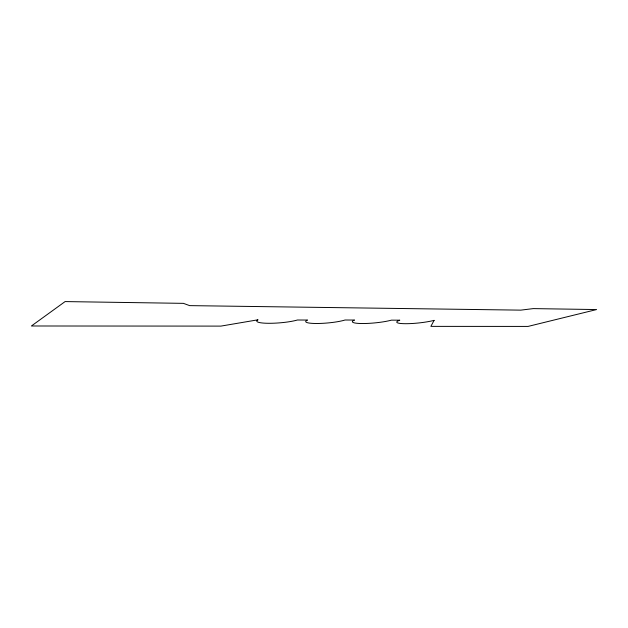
<?xml version="1.0" encoding="UTF-8"?>
<svg xmlns="http://www.w3.org/2000/svg" width="628" height="628" viewBox="0 0 628 628"><rect width="100%" height="100%" fill="white"/><g stroke="black" fill="none" stroke-linecap="round" stroke-linejoin="round"><path stroke-width="0.94" d="M434.089 320.366L430.879 326.372L528.046 326.419L596.6 309.557L533.266 308.607L520.793 310.138L189.656 305.624L183.407 303.355L65.108 301.581L31.4 325.987L220.899 326.105L258.037 319.793A22.553 3.564 -4.6 0 0 268.792 323.294A22.553 3.564 -4.6 0 0 297.397 320.005L307.5 320.052A21.619 3.321 -5.1 0 0 316.857 323.491A21.619 3.321 -5.1 0 0 345.047 320.005L354.522 320.052A22.31 3.321 -5.5 0 0 362.497 323.53A22.31 3.321 -5.5 0 0 391.464 320.147L399.777 320.194A21.525 3.085 -5.9 0 0 405.476 323.703A21.525 3.085 -5.9 0 0 434.089 320.366"/></g></svg>
